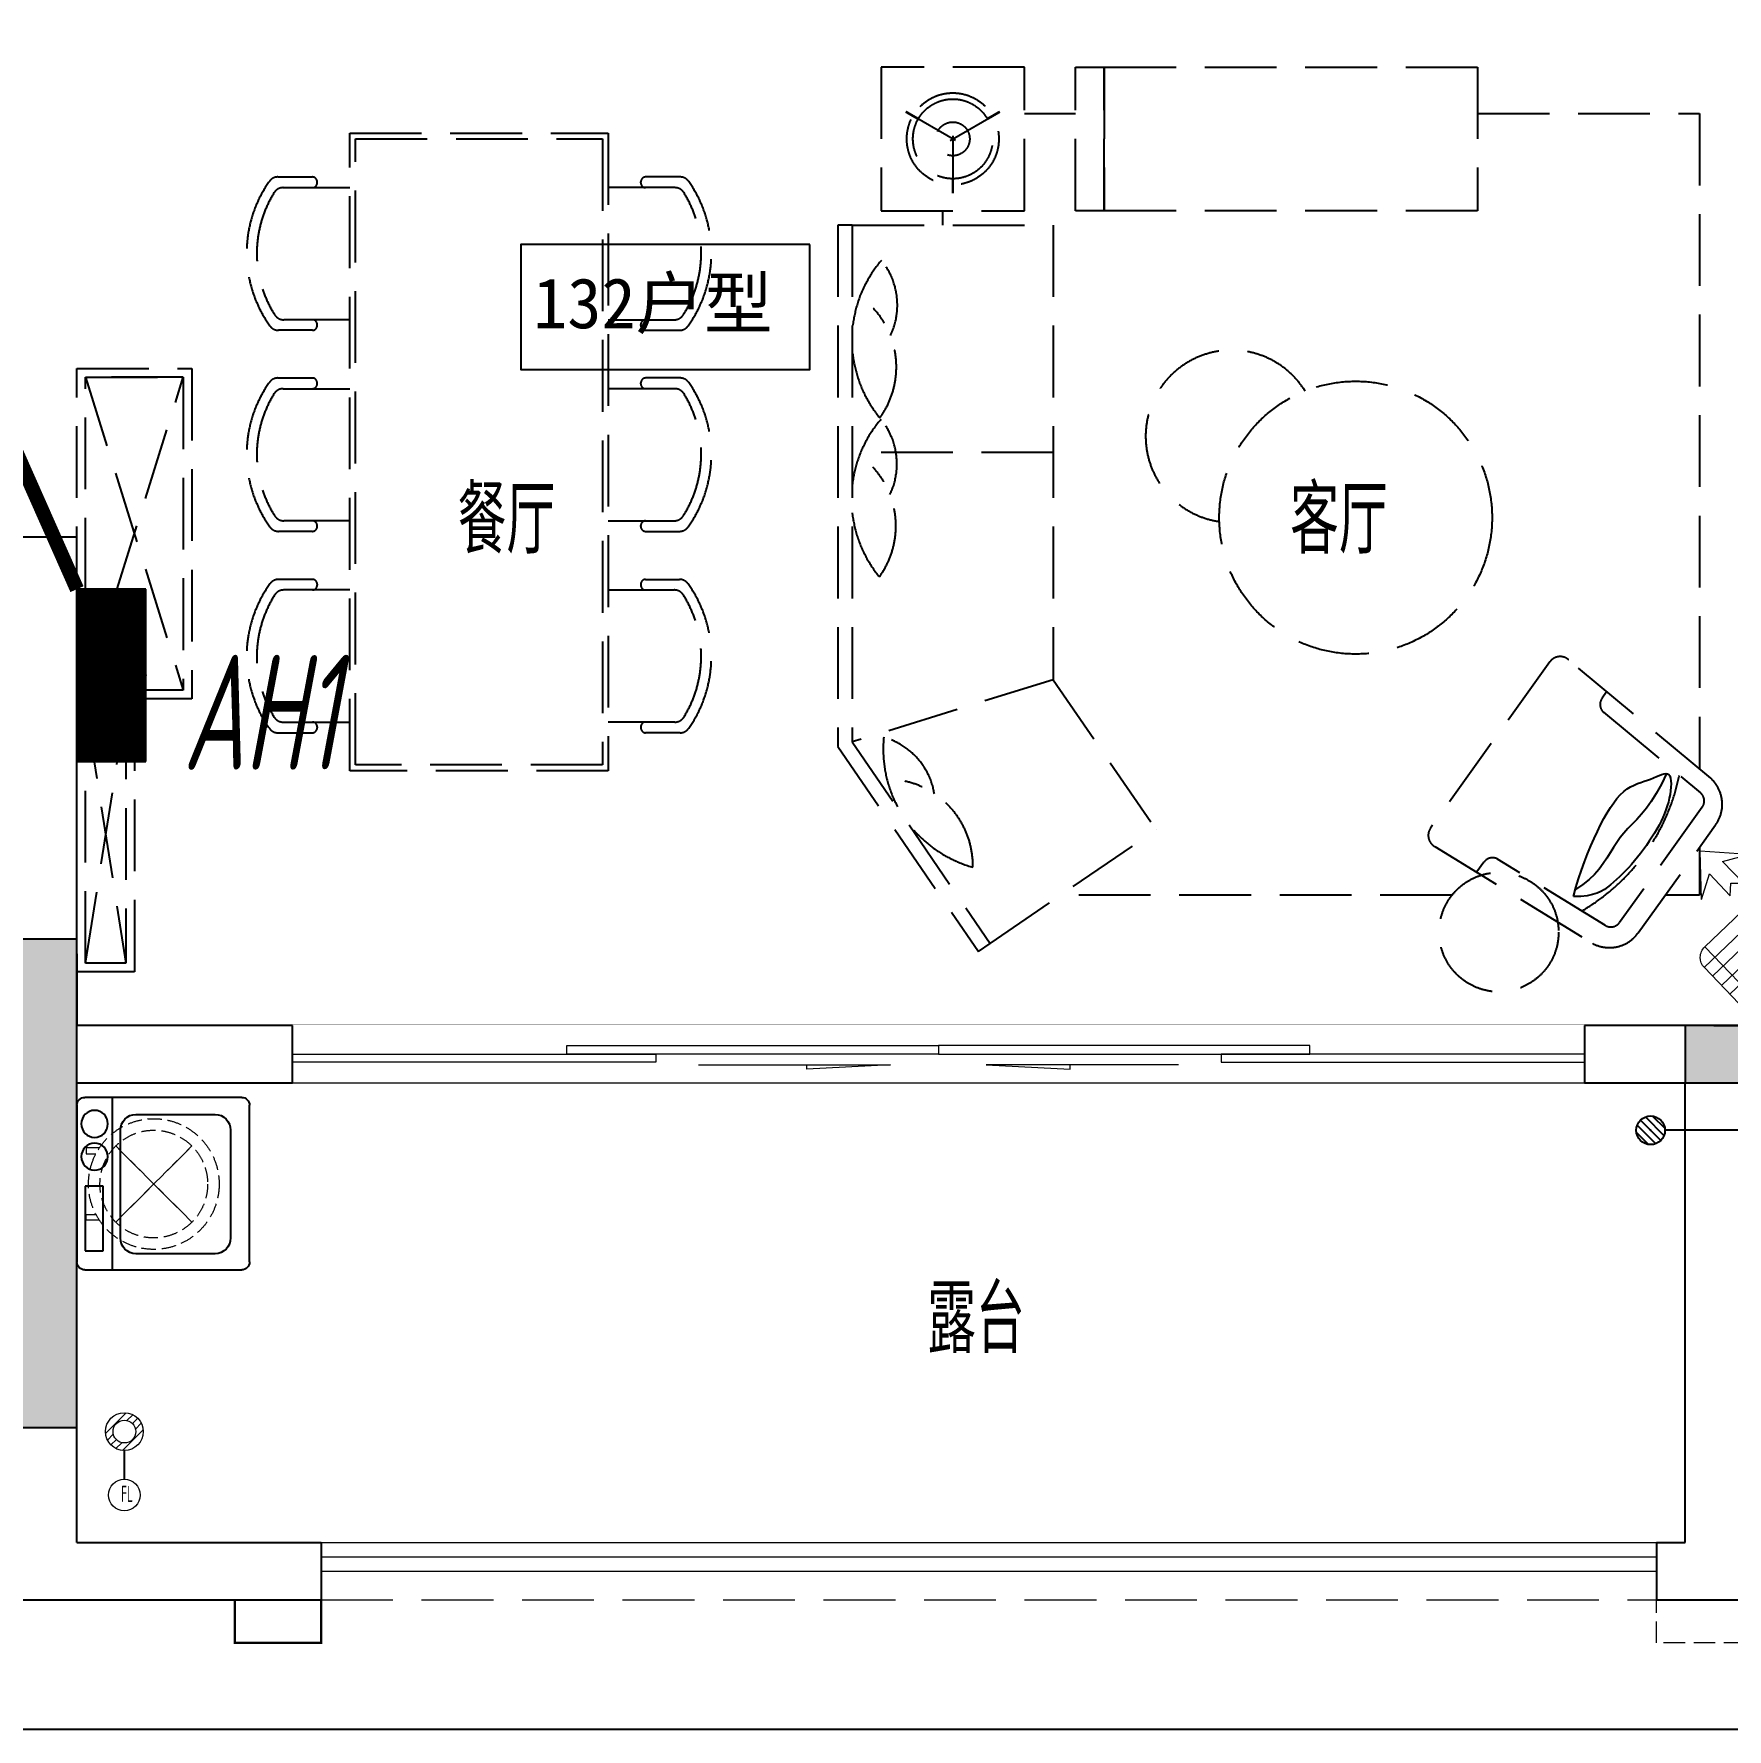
# Model space of a CAD drawing. Extents: x 3753737 to 4713801, y -857380 to 24339.
# Drawn here: x 4056563 to 4062460, y -797786 to -791883 of the extents above; entities that cross this region are included whole.
import ezdxf
from ezdxf.enums import TextEntityAlignment as Align

# ---------------------------------------------------------------- set-up
doc = ezdxf.new("R2010")
doc.units = 0
doc.header["$LTSCALE"] = 1000
doc.header["$MEASUREMENT"] = 0
for name, pattern in [('$1$DASH', [0.35, 0.25, -0.1]), ('A户型$0$DASH', [0.35, 0.25, -0.1]), ('DASH', [0.35, 0.25, -0.1])]:
    doc.linetypes.add(name, pattern=pattern)
doc.layers.get('0').update_dxf_attribs({"linetype": 'CONTINUOUS'})
for name, color, linetype in [('!!电气', 1, 'CONTINUOUS'), ('5fur', 175, 'CONTINUOUS'), ('COLU', 7, 'CONTINUOUS'), ('DIM-照明', 7, 'CONTINUOUS'), ('EQUIP-箱柜', 3, 'CONTINUOUS'), ('LVTRY', 252, 'CONTINUOUS'), ('S-砼墙填充', 251, 'CONTINUOUS'), ('VPIPE-凝结', 150, 'CONTINUOUS'), ('WALL', 252, 'CONTINUOUS'), ('WIRE-动力', 7, 'CONTINUOUS'), ('看线', 185, 'CONTINUOUS')]:
    doc.layers.add(name, color=color, linetype=linetype)
for name, color, linetype, lineweight in [('EQUIP_地漏', 7, 'CONTINUOUS', 18), ('PUB_TEXT', 7, 'CONTINUOUS', 20), ('VPIPE-废水', 31, 'TG_F', 18), ('WINDOW', 146, 'CONTINUOUS', 20), ('平面-栏杆', 56, 'CONTINUOUS', 15), ('平面-看线', 252, 'CONTINUOUS', 15), ('平面-空调预留孔', 252, 'CONTINUOUS', 15), ('粉刷', 251, 'CONTINUOUS', 9)]:
    doc.layers.add(name, color=color, linetype=linetype, lineweight=lineweight)
doc.styles.add('_TCH_LABEL', font='COMPLEX', dxfattribs={"bigfont": 'GBCBIG'})
doc.styles.add('HZTXT', font='gbeitc.shx', dxfattribs={"width": 0.8, "height": 400, "bigfont": 'hztxt.shx'})
doc.styles.get("Standard").update_dxf_attribs({"font": 'gbenor.shx', "bigfont": 'gbcbig.shx'})
doc.styles.add('TG_LINETYPE', font='SIMPLEX', dxfattribs={"width": 0.8, "height": 3, "bigfont": 'HZTXT'})
doc.styles.add('黑体', font='simhei.ttf')
doc.linetypes.add('TG_F', pattern='A,2,-0.3,["F",TG_LINETYPE,S=0.1,R=0,X=-0.23,Y=-0.15],0', length=2.3)

# ---------------------------------------------------------------- blocks, each defined once
blk = doc.blocks.new('$lvtry$00000171')
for p, q in [((-74.24621202462731, 10.60660171788186), (-10.60660171788186, 74.24621202462731)), ((-69.81875867368217, -27.39235180270043), (27.39235180242758, 69.81875867368217)), ((-53.03300858900184, -53.03300858886359), (53.03300858900184, 53.03300858886359)), ((-27.39235180242758, -69.81875867368217), (69.81875867368217, 27.39235180270043)), ((10.60660171788186, -74.24621202462731), (74.24621202462731, -10.60660171788186))]:
    blk.add_line(p, q)
blk.add_circle((0, 0), 75)
blk.add_point((0, 0))
blk = doc.blocks.new('RECTANG')
for p, q in [((1.00000000000004, 1.00000000000004), (0, 1.00000000000004)), ((0, 1.00000000000004), (0, 0)), ((1.00000000000004, 0), (1.00000000000004, 1.00000000000004)), ((0, 0), (1.00000000000004, 0))]:
    blk.add_line(p, q)
blk = doc.blocks.new('洗衣机')
at = {"layer": 'LVTRY'}
for p, q in [((3790993.746954995, 243444.5237557961), (3790993.746954995, 242899.1124234381)), ((3791567.361739737, 243472.1311109139), (3791020.978428917, 243472.1311109139)), ((3791116.547650196, 243472.1311109139), (3791116.547650196, 242871.5050683203)), ((3791594.59321366, 242899.1124234381), (3791594.59321366, 243444.5237557961)), ((3791198.977629842, 243412.6941587822), (3791474.884451542, 243412.6941587822)), ((3791145.054954439, 242982.4807401235), (3791145.054954439, 243358.0271784722)), ((3791528.807126945, 243358.0271784722), (3791528.807126945, 242982.4807401235)), ((3791474.884451542, 242927.8137598135), (3791198.977629842, 242927.8137598135)), ((3791020.978428917, 242871.5050683203), (3791567.361739737, 242871.5050683203))]:
    blk.add_line(p, q, dxfattribs=at)
at = {"layer": 'LVTRY', "extrusion": (0, 0, -1)}
for centre, major_axis, ratio, start_param, end_param in [((3791020.978428917, 243444.5237557961), (-1.908531711022078e-08, 27.60735511779785), 0.9863847444471043, -1.570796326112996, 7.008549296472211e-10), ((3791567.361739737, 243444.5237557961), (-5.264563262736361e-09, 27.60735511779785), 0.9863847444471043, 1.933262439024475e-10, 1.570796326982994), ((3791055.147302595, 243379.8474220779), (-1.532403957494624e-08, 46.92390957762836), 0.9863847444493448, 3.141592653920872, 9.424777961100459), ((3791198.977629842, 243358.0271784722), (4.764609934498854e-09, 54.66698031005217), 0.9863847444472746, 4.712388980298719, 6.283185307091227), ((3791474.884451542, 243358.0271784722), (-4.76474120185596e-09, 54.66698031005217), 0.9863847444472746, 8.836242848531128e-11, 1.57079632688087), ((3791055.147302595, 243265.6659087724), (-1.532403957494624e-08, 46.92390957762836), 0.9863847444493448, 3.141592653920872, 9.424777961100459), ((3791198.977629842, 242982.4807401235), (-6.265914279833452e-09, 54.66698031005218), 0.9863847444472746, 3.141592653705994, 4.712388980497749), ((3791474.884451542, 242982.4807401235), (6.265651745155644e-09, 54.66698031005217), 0.986384744447275, 1.570796326681842, 3.141592653473596), ((3791020.978428917, 242899.1124234381), (1.908525212675288e-08, 27.60735511779785), 0.9863847444471043, 3.14159265288894, 4.712388979702792), ((3791567.361739737, 242899.1124234381), (5.264433297526799e-09, 27.60735511779784), 0.9863847444471044, 1.570796326606803, 3.141592653396471)]:
    blk.add_ellipse(centre, major_axis=major_axis, ratio=ratio, start_param=start_param, end_param=end_param, dxfattribs=at)
at = {"layer": 'LVTRY', "xscale": 63.25620569481588, "yscale": 224.5369532744355, "zscale": 64.12934308941763, "rotation": 180}
blk.add_blockref('RECTANG', (3791085.200501846, 243162.4333077016), dxfattribs=at)
blk = doc.blocks.new('$TwtSys$00000543')
at = {"color": 252}
for p, q in [((-93.61191613507253, -8.532828222891112), (8.532828222720127, 93.61191613524352)), ((-8.532828222720127, -93.61191613524352), (93.6119161354145, 8.532828222891112)), ((12.46562189858378, 55.00516585458899), (41.70321270589193, 84.24275666206813)), ((39.88082245889382, 39.88082245889382), (66.46803743171768, 66.46803743154669)), ((55.00516585475998, 12.46562189841279), (84.24275666206813, 41.70321270589193)), ((-84.24275666206813, -41.70321270589193), (-55.00516585475998, -12.46562189841279)), ((-66.46803743308556, -66.46803743308556), (-39.88082245889382, -39.88082245889382)), ((-41.70321270589193, -84.24275666206813), (-12.46562189824181, -55.00516585458899))]:
    blk.add_line(p, q, dxfattribs=at)
for radius in [94, 56.4]:
    blk.add_circle((0, 0), radius, dxfattribs=at)
blk = doc.blocks.new('dnfhfn')
at = {"color": 252, "linetype": '$1$DASH', "ltscale": 0.2}
for p, q in [((101.8984962723892, 462.7393775836269, -2.359636360997379e-09), (121.8984962723892, 462.7393775836269, -2.359636360997379e-09)), ((101.8984962723892, 417.1853479389541, -2.359636360997379e-09), (101.8984962723892, 462.7393775836269, -2.359636360997379e-09)), ((121.8984962723892, 462.7393775836269, -2.359636360997379e-09), (121.8984962723892, 429.0058331504954, -2.359636360997379e-09)), ((353.1017998967993, 462.7393775836269, -2.359636360997379e-09), (333.1017998967993, 462.7393775836269, -2.359636360997379e-09)), ((333.1017998967993, 462.7393775836269, -2.359636360997379e-09), (333.1017998967993, 429.0058331504954, -2.359636360997379e-09)), ((353.1017998967993, 417.1853479389541, -2.359636360997379e-09), (353.1017998967993, 462.7393775836269, -2.359636360997379e-09))]:
    blk.add_line(p, q, dxfattribs=at)
at = {"color": 252, "linetype": '$1$DASH', "ltscale": 0.2, "elevation": -2.359636360997379e-09}
for points in [[(94.91774319857359, 360.0825529289432), (94.91774319857359, 360.0825529289432), (360.0827860850841, 94.91750992601737), (360.0827860850841, 94.91750992601737)], [(360.0827861726284, 360.0825529010035), (94.91774310916662, 94.91750995395705), (94.91774310916662, 94.91750995395705), (360.0827861726284, 360.0825529010035)]]:
    blk.add_lwpolyline(points, close=True, dxfattribs=at)
at = {"color": 252, "linetype": '$1$DASH', "ltscale": 0.2}
for radius in [227.5000000426377, 187.5000000426377]:
    blk.add_circle((227.5002646408975, 227.5000314274803, -2.359636360997379e-09), radius, dxfattribs=at)
blk = doc.blocks.new('dasdasf1sa2f31as32f')
at = {"color": 8}
for p, q in [((-116.0333029678441, 585.5764855154375), (43.31421442719875, 640.474787555806)), ((82.68419507401995, 476.5984332799144), (43.31421442719875, 640.474787555806)), ((-22.77745136787416, 585.5073602304651), (-116.0333029678441, 585.5764855154375)), ((-22.77745136787416, 585.5073602304651), (-73.37246493535349, 493.2492008739632)), ((32.42647185805254, 555.0730752506729), (-18.10105440387269, 462.9379765309382)), ((82.68419507401995, 476.5984332799144), (32.42647185805254, 555.0730752506729)), ((-473.4737950866693, 259.6563084750783), (-339.4594785901136, 504.0265200089943)), ((-269.8119794043596, 524.3392218776735), (-427.6640969782602, 236.5016507070477)), ((134.6253530689864, 245.484414406435), (-338.8351731522707, 505.1322360634172)), ((-269.8119794043596, 524.3392218776735), (113.7016146283713, 314.0177107195245)), ((-31.30690161697567, 504.4059078391083), (-73.37246493535349, 493.2492008739632)), ((-18.10105440387269, 462.9379765309382), (-31.30690161697567, 504.4059078391083)), ((92.58920825674431, 168.8330396253091), (-380.8957810040447, 428.4689359338913)), ((114.6759563127998, 208.4019676803059), (-359.0953820513678, 468.2211672088001)), ((72.34237424354069, 131.9136772763986), (-401.1422099253978, 391.5503122554119)), ((113.7016146283713, 314.0177107195245), (-44.1505029455293, 26.18013954889921)), ((0, 0), (-473.4737950866693, 259.6563084750783)), ((134.0143164967885, 244.3702115339634), (0, 0))]:
    blk.add_line(p, q, dxfattribs=at)
for centre, radius, start, end in [((-294.4793780628825, 479.3591213504569), 51.30000000018548, 61.25933126190097, 151.2593312616622), ((89.03421596984845, 269.0376101925353), 51.29999999996637, 331.2593312598987, 61.25933126186338)]:
    blk.add_arc(centre, radius, start, end, dxfattribs=at)
blk = doc.blocks.new('dfgdfgsf')
at = {"layer": '5fur', "color": 252, "linetype": 'A户型$0$DASH'}
for p, q in [((2094650.822318503, -1252230.379037612), (2094477.879718294, -1252130.530580827)), ((2094632.326403065, -1252230.379037612), (2094805.269003275, -1252130.530580827)), ((2094891.574360784, -1252137), (2095069.08334725, -1252137)), ((2096469.08334725, -1252137), (2097241.400685381, -1252137)), ((2097241.400685381, -1252137), (2097241.400685381, -1254418.310339169)), ((2094641.574360784, -1252214.361104977), (2094641.574360784, -1252414.058018547)), ((2092291.533499984, -1252357.542387553), (2092411.453266368, -1252357.542387553)), ((2092428.013266368, -1252378.292469392), (2092428.013266368, -1252374.612469392)), ((2093555.135908604, -1252378.292469392), (2093555.135908604, -1252374.612469392)), ((2093691.615674988, -1252357.542387553), (2093571.695908604, -1252357.542387553)), ((2092309.426789955, -1252394.852469392), (2092541.574587486, -1252394.852469392)), ((2093673.722385016, -1252394.852469392), (2093441.574587486, -1252394.852469392)), ((2094607, -1252525.039726734), (2094607, -1252475.039726734)), ((2094241.574360784, -1252525.039726734), (2094241.574360784, -1254340.518235486)), ((2094291.574360784, -1252525.039726734), (2094241.574360784, -1252525.039726734)), ((2094291.574360784, -1252525.039726734), (2094991.574360784, -1252525.039726734)), ((2094291.574360784, -1252525.039726734), (2094291.574360784, -1254325.039726734)), ((2094991.574360784, -1252525.039726734), (2094991.574360784, -1254108.340604206)), ((2092411.453266368, -1252891.652469392), (2092293.381530715, -1252891.652469392)), ((2092541.574587486, -1252854.852469392), (2092311.389874803, -1252854.852469392)), ((2092428.013266368, -1252875.092469392), (2092428.013266368, -1252871.412469392)), ((2093441.574587486, -1252854.852469392), (2093671.759300168, -1252854.852469392)), ((2093555.135908604, -1252875.092469392), (2093555.135908604, -1252871.412469392)), ((2093571.695908604, -1252891.652469392), (2093689.767644257, -1252891.652469392)), ((2092291.533499984, -1253057.542387553), (2092411.453266368, -1253057.542387553)), ((2092428.013266368, -1253078.292469392), (2092428.013266368, -1253074.612469392)), ((2093555.135908604, -1253078.292469392), (2093555.135908604, -1253074.612469392)), ((2093691.615674988, -1253057.542387553), (2093571.695908604, -1253057.542387553)), ((2092309.426789955, -1253094.852469392), (2092541.574587486, -1253094.852469392)), ((2093673.722385016, -1253094.852469392), (2093441.574587486, -1253094.852469392)), ((2094991.574360784, -1253316.69016547), (2094291.574360784, -1253316.69016547)), ((2092541.574587486, -1253554.852469392), (2092311.389874803, -1253554.852469392)), ((2093441.574587486, -1253554.852469392), (2093671.759300168, -1253554.852469392)), ((2092411.453266368, -1253591.652469392), (2092293.381530715, -1253591.652469392)), ((2092428.013266368, -1253575.092469392), (2092428.013266368, -1253571.412469392)), ((2093555.135908604, -1253575.092469392), (2093555.135908604, -1253571.412469392)), ((2093571.695908604, -1253591.652469392), (2093689.767644257, -1253591.652469392)), ((2092411.453266368, -1253758.993599892), (2092293.381530715, -1253758.993599892)), ((2092428.013266368, -1253775.553599892), (2092428.013266368, -1253779.233599892)), ((2093555.135908604, -1253775.553599892), (2093555.135908604, -1253779.233599892)), ((2093571.695908604, -1253758.993599892), (2093689.767644257, -1253758.993599892)), ((2092541.574587486, -1253795.793599892), (2092311.389874803, -1253795.793599892)), ((2093441.574587486, -1253795.793599892), (2093671.759300168, -1253795.793599892)), ((2094991.574360784, -1254108.340604206), (2094291.574360784, -1254325.039726734)), ((2094991.574360784, -1254108.340604206), (2095349.386070162, -1254630.873648174)), ((2096918.277270381, -1254150.722505105, 0.002232413066440839), (2096902.450986693, -1254172.77328073, 0.002232413066440839)), ((2092309.426789955, -1254255.793599892), (2092541.574587486, -1254255.793599892)), ((2093673.722385016, -1254255.793599892), (2093441.574587486, -1254255.793599892)), ((2096907.431832158, -1254221.459835119, 0.002232413066440839), (2097245.392734059, -1254502.256304488, 0.002232413066440839)), ((2092291.533499984, -1254293.10368173), (2092411.453266368, -1254293.10368173)), ((2092428.013266368, -1254272.353599892), (2092428.013266368, -1254276.033599892)), ((2093555.135908604, -1254272.353599892), (2093555.135908604, -1254276.033599892)), ((2093691.615674988, -1254293.10368173), (2093571.695908604, -1254293.10368173)), ((2094241.574360784, -1254340.518235486), (2094730.565226994, -1255054.619756192)), ((2094291.574360784, -1254325.039726734), (2094771.819949872, -1255026.370015658)), ((2097251.468199237, -1254551.911814707, 0.002232413066440839), (2096963.077048304, -1254953.727568783, 0.002232413066440839)), ((2094771.819949872, -1255026.370015658), (2095349.386070162, -1254630.873648174)), ((2096914.088431881, -1254963.862523343, 0.002232413066440839), (2096538.718588234, -1254732.823643679, 0.002232413066440839)), ((2097241.400685381, -1254692.586415223), (2097241.400685381, -1254858.058952631)), ((2096490.998517162, -1254743.685695929, 0.002232413066440839), (2096466.671852801, -1254777.580061539, 0.002232413066440839)), ((2096380.286248344, -1254858.058952631), (2095017.614287486, -1254858.058952631)), ((2097241.400685381, -1254858.058952631), (2097122.637756643, -1254858.058952631)), ((2094730.565226994, -1255054.619756192), (2094771.819949872, -1255026.370015658))]:
    blk.add_line(p, q, dxfattribs=at)
at = {"layer": '5fur', "color": 252, "linetype": 'A户型$0$DASH', "extrusion": (-2.497360287383324e-06, 1.793016044590853e-06, 0.9999999999952743)}
for p, q in [((2096720.676576636, -1254046.097183408, -9.860223393332035e-08), (2096305.496361987, -1254624.568301424, 2.548135267232965e-07)), ((2097281.30458717, -1254451.567335205, 0.002127006015053112), (2096786.691790702, -1254039.343590815, 0.0001526558718598636)), ((2097091.784809448, -1254445.698479261, 0.001643183895629896), (2097101.014802399, -1254441.656503894, 0.001658987186790917)), ((2097101.014802399, -1254441.656503894, 0.001658987186790917), (2097109.512936472, -1254438.246312078, 0.001674095560701083)), ((2097126.413744863, -1254434.833709033, 0.001710184116386237), (2097108.936348147, -1254472.110648812, 0.001733374911016661)), ((2097109.512936472, -1254438.246312078, 0.001674095560701083), (2097117.194196766, -1254435.834578349, 0.001688954157847533)), ((2097117.194196766, -1254435.834578349, 0.001688954157847533), (2097123.973568384, -1254434.787977244, 0.001704008118724509)), ((2097123.973568384, -1254434.787977244, 0.001704008118724509), (2097129.766036422, -1254435.473183298, 0.001719702583818261)), ((2097129.766036422, -1254435.473183298, 0.001719702583818261), (2097134.486585981, -1254438.256871047, 0.001736482693618591)), ((2097134.486585981, -1254438.256871047, 0.001736482693618591), (2097138.075760085, -1254443.390778915, 0.001754651333667923)), ((2096966.010774863, -1254508.895372229, 0.001442393859531599), (2096977.769948277, -1254497.76783579, 0.001451808900855944)), ((2096977.769948277, -1254497.76783579, 0.001451808900855944), (2096989.697494064, -1254488.572557939, 0.001465108999307851)), ((2096989.697494064, -1254488.572557939, 0.001465108999307851), (2097001.729715117, -1254481.064849586, 0.001481696348800021)), ((2097001.729715117, -1254481.064849586, 0.001481696348800021), (2097013.783541517, -1254474.936737941, 0.00150081129366253)), ((2097013.783541517, -1254474.936737941, 0.00150081129366253), (2097025.775903343, -1254469.880250205, 0.001521694178197031)), ((2097025.775903343, -1254469.880250205, 0.001521694178197031), (2097037.623730678, -1254465.587413588, 0.001543585346744258)), ((2097037.623730678, -1254465.587413588, 0.001543585346744258), (2097049.243953598, -1254461.750255293, 0.001565725143607644)), ((2097049.243953598, -1254461.750255293, 0.001565725143607644), (2097060.553502188, -1254458.06080253, 0.001587353913124367)), ((2097060.553502188, -1254458.06080253, 0.001587353913124367), (2097071.469306524, -1254454.211082504, 0.001607711999604078)), ((2097071.469306524, -1254454.211082504, 0.001607711999604078), (2097081.907972523, -1254450.005563644, 0.001626240546731772)), ((2097081.907972523, -1254450.005563644, 0.001626240546731772), (2097091.784809448, -1254445.698479261, 0.001643183895629896)), ((2097108.936348147, -1254472.110648812, 0.001733374911016661), (2097091.400984752, -1254504.17863186, 0.00174708119897371)), ((2097138.075760085, -1254443.390778915, 0.001754651333667923), (2097140.57633347, -1254450.666900875, 0.001773942369753811)), ((2097141.059273079, -1254494.734686826, 0.001854162691212302), (2097139.141832809, -1254507.877747145, 0.001872939870058765)), ((2097140.57633347, -1254450.666900875, 0.001773942369753811), (2097142.056638799, -1254459.762294784, 0.001793947412707553)), ((2097142.229775941, -1254482.119129899, 0.001834465962597953), (2097141.059273079, -1254494.734686826, 0.001854162691212302)), ((2097142.056638799, -1254459.762294784, 0.001793947412707553), (2097142.585008736, -1254470.354018507, 0.001814258073377317)), ((2097142.585008736, -1254470.354018507, 0.001814258073377317), (2097142.229775941, -1254482.119129899, 0.001834465962597953)), ((2096920.188193702, -1254571.926352288, 0.001440973923626743), (2096931.528056057, -1254553.533940991, 0.001436315756982331)), ((2096931.528056057, -1254553.533940991, 0.001436315756982331), (2096942.922995723, -1254536.850154261, 0.001434858729489896)), ((2096942.922995723, -1254536.850154261, 0.001434858729489896), (2096954.406179669, -1254521.94672153, 0.001436814283040988)), ((2096954.406179669, -1254521.94672153, 0.001436814283040988), (2096966.010774863, -1254508.895372229, 0.001442393859531599)), ((2097056.70518991, -1254555.512024981, 0.001752474896285605), (2097039.819174448, -1254576.189583663, 0.001747379626336532)), ((2097073.944862677, -1254531.743732482, 0.00175291164061786), (2097056.70518991, -1254555.512024981, 0.001752474896285605)), ((2097091.400984752, -1254504.17863186, 0.00174708119897371), (2097073.944862677, -1254531.743732482, 0.00175291164061786)), ((2097129.491203073, -1254547.738375472, 0.001920309516744823), (2097125.031813382, -1254560.939667938, 0.001932842943225488)), ((2097133.326969316, -1254534.516590455, 0.001906181934359097), (2097129.491203073, -1254547.738375472, 0.001920309516744823)), ((2097136.545787798, -1254521.225368718, 0.00189038910998196), (2097133.326969316, -1254534.516590455, 0.001906181934359097)), ((2097139.141832809, -1254507.877747145, 0.001872939870058765), (2097136.545787798, -1254521.225368718, 0.00189038910998196)), ((2096886.16740081, -1254636.638039271, 0.001472040839545663), (2096897.541033046, -1254613.550130859, 0.001459047906797295)), ((2096897.541033046, -1254613.550130859, 0.001459047906797295), (2096908.870241689, -1254591.955658721, 0.001448621787530691)), ((2096908.870241689, -1254591.955658721, 0.001448621787530691), (2096920.188193702, -1254571.926352288, 0.001440973923626743)), ((2097007.656947393, -1254611.096796784, 0.001729648150935681), (2096992.655151786, -1254626.738599832, 0.00172022926617732)), ((2097023.424024279, -1254594.482482828, 0.001739234491102692), (2097007.656947393, -1254611.096796784, 0.001729648150935681)), ((2097039.819174448, -1254576.189583663, 0.001747379626336532), (2097023.424024279, -1254594.482482828, 0.001739234491102692)), ((2097028.123956079, -1254989.745149375, 0.002459684217082092), (2097297.907276027, -1254613.855711687, 0.002459454573749298)), ((2097100.824506518, -1254614.518795621, 0.001968456811988872), (2097093.146864362, -1254628.351787833, 0.001974085750346966)), ((2097107.845146817, -1254600.910031692, 0.001961589148191223), (2097100.824506518, -1254614.518795621, 0.001968456811988872)), ((2097114.215460938, -1254587.47655188, 0.001953411672857897), (2097107.845146817, -1254600.910031692, 0.001961589148191223)), ((2097119.942124565, -1254574.169412018, 0.001943853299899878), (2097114.215460938, -1254587.47655188, 0.001953411672857897)), ((2097125.031813382, -1254560.939667938, 0.001932842943225488), (2097119.942124565, -1254574.169412018, 0.001943853299899878)), ((2096863.360863406, -1254686.957475577, 0.001505308255390858), (2096874.742011223, -1254661.141433074, 0.001487442503559144)), ((2096874.742011223, -1254661.141433074, 0.001487442503559144), (2096886.16740081, -1254636.638039271, 0.001472040839545663)), ((2096953.500868816, -1254674.732232704, 0.001708500268584601), (2096942.143632114, -1254692.442558009, 0.001711892054099273)), ((2096965.49623637, -1254657.928970429, 0.001708328504285817), (2096953.500868816, -1254674.732232704, 0.001708500268584601)), ((2096978.555845447, -1254642.11396628, 0.001712586497180091), (2096965.49623637, -1254657.928970429, 0.001708328504285817)), ((2096992.655151786, -1254626.738599832, 0.00172022926617732), (2096978.555845447, -1254642.11396628, 0.001712586497180091)), ((2097066.520486612, -1254670.95735192, 0.001983982551957197), (2097056.717217895, -1254685.178762449, 0.00198499947522901)), ((2097075.916928541, -1254656.670463727, 0.001981832233114211), (2097066.520486612, -1254670.95735192, 0.001983982551957197)), ((2097084.820926764, -1254642.43098124, 0.001978537104109002), (2097075.916928541, -1254656.670463727, 0.001981832233114211)), ((2097093.146864362, -1254628.351787833, 0.001974085750346966), (2097084.820926764, -1254642.43098124, 0.001978537104109002)), ((2096320.224456155, -1254689.272991372, 0.0001530527182511676), (2096869.057042156, -1255025.951999643, 0.002127356286666604)), ((2096841.218622405, -1254742.091274105, 0.001548866887400635), (2096852.145789687, -1254713.977108635, 0.001525746811257278)), ((2096852.145789687, -1254713.977108635, 0.001525746811257278), (2096863.360863406, -1254686.957475577, 0.001505308255390858)), ((2096919.188453677, -1254729.629801793, 0.001721242027838521), (2096906.512963143, -1254748.629422317, 0.001723653385596435)), ((2096930.885751867, -1254710.821297365, 0.001716730445593839), (2096919.188453677, -1254729.629801793, 0.001721242027838521)), ((2096942.143632114, -1254692.442558009, 0.001711892054099273), (2096930.885751867, -1254710.821297365, 0.001716730445593839)), ((2097025.722620181, -1254726.32129432, 0.001981364017535903), (2097015.148213483, -1254739.151960464, 0.001977961504445958)), ((2097036.232667761, -1254712.973617021, 0.001983678793427757), (2097025.722620181, -1254726.32129432, 0.001981364017535903)), ((2097046.592739305, -1254699.22181194, 0.001984894417521588), (2097036.232667761, -1254712.973617021, 0.001983678793427757)), ((2097056.717217895, -1254685.178762449, 0.00198499947522901), (2097046.592739305, -1254699.22181194, 0.001984894417521588)), ((2096820.715336475, -1254801.166969705, 0.001603586465416917), (2096830.701193889, -1254771.190913843, 0.001574777200042732)), ((2096830.701193889, -1254771.190913843, 0.001574777200042732), (2096841.218622405, -1254742.091274105, 0.001548866887400635)), ((2096876.07230745, -1254786.247415743, 0.001715081766723081), (2096857.229593494, -1254804.388490689, 0.001700551959626928)), ((2096892.320505866, -1254767.581509961, 0.001722191103636028), (2096876.07230745, -1254786.247415743, 0.001715081766723081)), ((2096906.512963143, -1254748.629422317, 0.001723653385596435), (2096892.320505866, -1254767.581509961, 0.001722191103636028)), ((2096962.626350837, -1254794.648774905, 0.001946302169168135), (2096952.239951593, -1254804.226909584, 0.001937537337325601)), ((2096973.058644192, -1254784.608225413, 0.001954352497964607), (2096962.626350837, -1254794.648774905, 0.001946302169168135)), ((2096983.531904398, -1254774.071765165, 0.001961615959806373), (2096973.058644192, -1254784.608225413, 0.001954352497964607)), ((2096994.04120419, -1254763.005898222, 0.001968020190777686), (2096983.531904398, -1254774.071765165, 0.001961615959806373)), ((2097004.581616307, -1254751.377128634, 0.001973492826960133), (2096994.04120419, -1254763.005898222, 0.001968020190777686)), ((2097015.148213483, -1254739.151960464, 0.001977961504445958), (2097004.581616307, -1254751.377128634, 0.001973492826960133)), ((2096802.825664285, -1254863.312097236, 0.001670336719290511), (2096811.382882497, -1254831.910383552, 0.001635403399760982)), ((2096835.253589595, -1254821.766085822, 0.001676828267105357), (2096809.605521358, -1254838.141552162, 0.001642137273927702)), ((2096811.382882497, -1254831.910383552, 0.001635403399760982), (2096820.715336475, -1254801.166969705, 0.001603586465416917)), ((2096857.229593494, -1254804.388490689, 0.001700551959626928), (2096835.253589595, -1254821.766085822, 0.001676828267105357)), ((2096885.016450589, -1254851.531722916, 0.001854474324828104), (2096869.232502788, -1254856.590958345, 0.001824127410708698)), ((2096898.576480116, -1254845.371148091, 0.001877292594559599), (2096885.016450589, -1254851.531722916, 0.001854474324828104)), ((2096910.483739913, -1254838.294086976, 0.001894340028182562), (2096898.576480116, -1254845.371148091, 0.001877292594559599)), ((2096921.309378522, -1254830.485392671, 0.001907374433954168), (2096910.483739913, -1254838.294086976, 0.001894340028182562)), ((2096931.62454449, -1254822.129918279, 0.001918153620153795), (2096921.309378522, -1254830.485392671, 0.001907374433954168)), ((2096941.904373722, -1254813.376125396, 0.001928130366349201), (2096931.62454449, -1254822.129918279, 0.001918153620153795)), ((2096952.239951593, -1254804.226909584, 0.001937537337325601), (2096941.904373722, -1254813.376125396, 0.001928130366349201)), ((2096828.708258177, -1254862.665998607, 0.001733816416205514), (2096802.825664286, -1254863.312097235, 0.001670336719292287)), ((2096850.653488163, -1254860.364001276, 0.00178449404391845), (2096828.708258177, -1254862.665998607, 0.001733816416205514)), ((2096869.232502788, -1254856.590958345, 0.001824127410708698), (2096850.653488163, -1254860.364001276, 0.00178449404391845))]:
    blk.add_line(p, q, dxfattribs=at)
at = {"layer": '5fur', "color": 252, "linetype": 'A户型$0$DASH'}
for points in [[(2094891.574360784, -1251975.039726734), (2094391.574360784, -1251975.039726734), (2094391.574360784, -1252475.039726734), (2094891.574360784, -1252475.039726734)], [(2095169.08334725, -1252475.039726642), (2095069.08334725, -1252475.039726642), (2095069.08334725, -1251975.039726642), (2095169.08334725, -1251975.039726642)], [(2096469.08334725, -1252475.039726642), (2095169.08334725, -1252475.039726642), (2095169.08334725, -1251975.039726642), (2096469.08334725, -1251975.039726642)], [(2092541.574587486, -1252205.039727125), (2093441.574587486, -1252205.039727125), (2093441.574587486, -1254425.039727125), (2092541.574587486, -1254425.039727125)], [(2092561.574587486, -1252225.039727125), (2093421.574587486, -1252225.039727125), (2093421.574587486, -1254405.039727125), (2092561.574587486, -1254405.039727125)], [(2091591.540163053, -1254175.039719756), (2091591.540163053, -1253025.039719979), (2091991.540163053, -1253025.039719979), (2091991.540163053, -1254175.039719756)], [(2091621.540163053, -1254145.039719756), (2091621.540163053, -1253055.039719979), (2091961.540163053, -1253055.039719979), (2091961.540163053, -1254145.039719756)], [(2091591.540163037, -1255125.039605072), (2091591.540163037, -1254175.039719756), (2091791.540163053, -1254175.039719756), (2091791.540163053, -1255125.039605072)], [(2091621.540163037, -1255095.039605072), (2091621.540163037, -1254205.039719756), (2091761.540163053, -1254205.039719756), (2091761.540163053, -1255095.039605072)]]:
    blk.add_lwpolyline(points, close=True, dxfattribs=at)
for points, const_width in [([(2094521.350911075, -1252155.628685681), (2094477.879718293, -1252130.530580827)], 8.888888888888888), ([(2094761.797810494, -1252155.628685681), (2094805.269003274, -1252130.530580827)], 8.88888888888889), ([(2094641.574360784, -1252363.86180884), (2094641.574360784, -1252414.058018547)], 8.88888888888889)]:
    blk.add_lwpolyline(points, dxfattribs=dict(at, const_width=const_width))
for points in [[(2091621.540163053, -1254145.039719756), (2091961.540163053, -1253055.039719979), (2091621.540163053, -1253055.039719979), (2091961.540163053, -1254145.039719756)], [(2091621.540163037, -1255095.039605072), (2091761.540163053, -1254205.039719756), (2091621.540163037, -1254205.039719756), (2091761.540163053, -1255095.039605072)]]:
    blk.add_lwpolyline(points, dxfattribs=at)
for centre, radius in [((2096044.438440045, -1253544.00010533), 475), ((2096543.141975971, -1254987.158089964), 207.8186114890214)]:
    blk.add_circle(centre, radius, dxfattribs=at)
for centre, radius, start, end in [((2092616.821769427, -1252623.295752064), 434.5839883125198, 144.8602936227334, 215.5995607798544), ((2092291.533499984, -1252394.342387554), 36.8, 90, 144.8602936227334), ((2092410.549405145, -1252374.986860969), 17.46787387877194, 1.228123127383116, 87.03395093603103), ((2093572.599769826, -1252374.986860969), 17.46787387877194, 92.96604906396895, 178.7718768726169), ((2093691.615674988, -1252394.342387554), 36.8, 35.13970637726662, 90), ((2093366.327405545, -1252623.295752064), 434.5839883125198, 324.4004392201456, 35.13970637726662), ((2092616.821769427, -1252623.295752064), 399.0413852635766, 148.058807733434, 212.5233636423179), ((2092309.426789955, -1252431.652469392), 36.8, 90, 148.058807733434), ((2092411.453266368, -1252378.292469392), 16.56, 270, 0), ((2093571.695908604, -1252378.292469392), 16.56, 180, 270), ((2093673.722385016, -1252431.652469392), 36.8, 31.94119226656599, 90), ((2093366.327405545, -1252623.295752064), 399.0413852635766, 327.4766363576821, 31.94119226656599), ((2094716.900015383, -1252925.481991468), 426.6264296363831, 139.4268288252116, 219.4425333606681), ((2094202.689006272, -1252803.708540907), 245.7754424505531, 334.4164539123369, 39.3129121215151), ((2092311.389874803, -1252818.052469392), 36.8, 212.5233636423179, 270), ((2093671.759300168, -1252818.052469392), 36.8, 270, 327.4766363576821), ((2094143.900273647, -1253019.424539241), 301.1155695800327, 323.9756232806231, 42.79881660041365), ((2092293.381530715, -1252854.852469392), 36.8, 215.5995607798544, 270), ((2092411.453266368, -1252871.412469392), 16.56, 0, 90), ((2092411.453266368, -1252875.092469392), 16.56, 270, 0), ((2093571.695908604, -1252871.412469392), 16.56, 90, 180), ((2093571.695908604, -1252875.092469392), 16.56, 180, 270), ((2093689.767644257, -1252854.852469392), 36.8, 270, 324.4004392201456), ((2095613.000119922, -1253260.747055889), 300, 31.73926190336141, 261.688380316601), ((2092616.821769427, -1253323.295752064), 434.5839883125198, 144.8602936227334, 215.5995607798544), ((2092291.533499984, -1253094.342387554), 36.8, 90, 144.8602936227334), ((2092410.549405145, -1253074.986860969), 17.46787387877194, 1.228123127383116, 87.03395093603103), ((2092411.453266368, -1253078.292469392), 16.56, 270, 0), ((2093572.599769826, -1253074.986860969), 17.46787387877194, 92.96604906396895, 178.7718768726169), ((2093571.695908604, -1253078.292469392), 16.56, 180, 270), ((2093691.615674988, -1253094.342387554), 36.8, 35.13970637726662, 90), ((2093366.327405545, -1253323.295752064), 434.5839883125198, 324.4004392201456, 35.13970637726662), ((2092616.821769427, -1253323.295752064), 399.0413852635766, 148.058807733434, 212.5233636423179), ((2092309.426789955, -1253131.652469392), 36.8, 90, 148.058807733434), ((2093673.722385016, -1253131.652469392), 36.8, 31.94119226656599, 90), ((2093366.327405545, -1253323.295752064), 399.0413852635766, 327.4766363576821, 31.94119226656599), ((2094715.23085386, -1253478.909436044), 426.6264296363831, 139.4268288252116, 219.4425333606681), ((2094201.019844748, -1253357.135985482), 245.7754424505531, 334.4164539123369, 39.3129121215151), ((2094142.231112124, -1253572.851983817), 301.1155695800327, 323.9756232806231, 42.79881660041365), ((2092311.389874803, -1253518.052469392), 36.8, 212.5233636423179, 270), ((2092411.453266368, -1253571.412469392), 16.56, 0, 90), ((2093571.695908604, -1253571.412469392), 16.56, 90, 180), ((2093671.759300168, -1253518.052469392), 36.8, 270, 327.4766363576821), ((2092293.381530715, -1253554.852469392), 36.8, 215.5995607798544, 270), ((2092411.453266368, -1253575.092469392), 16.56, 270, 0), ((2093571.695908604, -1253575.092469392), 16.56, 180, 270), ((2093689.767644257, -1253554.852469392), 36.8, 270, 324.4004392201456), ((2092616.821769427, -1254027.35031722), 434.5839883125198, 144.4004392201456, 215.1397063772666), ((2092293.381530715, -1253795.793599892), 36.8, 90, 144.4004392201456), ((2092411.453266368, -1253775.553599892), 16.56, 0, 90), ((2092411.453266368, -1253779.233599892), 16.56, 270, 0), ((2093571.695908604, -1253775.553599892), 16.56, 90, 180), ((2093571.695908604, -1253779.233599892), 16.56, 180, 270), ((2093689.767644257, -1253795.793599892), 36.8, 35.59956077985439, 90), ((2093366.327405545, -1254027.35031722), 434.5839883125198, 324.8602936227334, 35.59956077985439), ((2092616.821769427, -1254027.35031722), 399.0413852635766, 147.4766363576821, 211.941192266566), ((2092311.389874803, -1253832.593599892), 36.8, 90, 147.4766363576821), ((2093671.759300168, -1253832.593599892), 36.8, 32.52336364231787, 90), ((2093366.327405545, -1254027.35031722), 399.0413852635766, 328.058807733434, 32.52336364231787), ((2096932.44772826, -1254194.302542327, 0.002232413066440839), 36.92307692428243, 144.3322397251706, 227.3503291280219), ((2092309.426789955, -1254218.993599892), 36.8, 211.941192266566, 270), ((2092411.453266368, -1254272.353599892), 16.56, 0, 90), ((2093571.695908604, -1254272.353599892), 16.56, 90, 180), ((2093673.722385016, -1254218.993599892), 36.8, 270, 328.058807733434), ((2092291.533499984, -1254256.30368173), 36.8, 215.1397063772666, 270), ((2092410.549405145, -1254275.659208315), 17.46787387877194, 272.9660490639689, 358.7718768726169), ((2093572.599769826, -1254275.659208315), 17.46787387877194, 181.2281231273831, 267.033950936031), ((2093691.615674988, -1254256.30368173), 36.8, 270, 324.8602936227334), ((2094825.785494679, -1254350.08124214), 426.6264296363831, 174.4352511586671, 254.4509556893775), ((2094334.750811015, -1254545.341772183), 245.7754424505531, 9.424876234350627, 74.3213344510711), ((2094410.354445037, -1254755.754693706), 301.1155695800327, 358.9840456094636, 77.80723892462674), ((2097221.47145491, -1254530.382556307, 0.002232413066440839), 36.92307730261101, 324.3322462534843, 49.61895182206256), ((2096520.995258738, -1254765.214957017, 0.002232413066440839), 36.92307663428325, 61.31415097385329, 144.3322403767046), ((2096933.080304472, -1254932.198310338, 0.002232413066440839), 36.92307692675509, 239.04509905129, 324.3322457494611)]:
    blk.add_arc(centre, radius, start, end, dxfattribs=at)
at = {"layer": '5fur', "color": 252, "linetype": 'A户型$0$DASH', "extrusion": (-2.497360287383323e-06, 1.793016044590853e-06, 0.9999999999952741)}
for centre, radius, start, end in [((2096756.672659991, -1254071.932285215, -7.484791822926609), 44.30769190802064, 47.35024276160509, 144.3322404756614), ((2097197.918122744, -1254542.091506388, -7.484791822926608), 123.0769230716424, 324.3322462716632, 47.35024206220756), ((2096341.492445329, -1254650.403403935, -7.484791822926609), 44.30769230758421, 144.332239725803, 241.3141476159066), ((2096928.13480281, -1254917.98094357, -7.484791822926607), 123.0769233569632, 241.3141501232613, 324.3322460763749)]:
    blk.add_arc(centre, radius, start, end, dxfattribs=at)
at = {"layer": '5fur', "color": 252, "linetype": 'A户型$0$DASH', "extrusion": (-2.497360287383324e-06, 1.793016044590853e-06, 0.9999999999952743)}
blk.add_arc((2096474.648157021, -1254297.889755153, -7.484791822926612), 711.6016947117799, 300.0362037319193, 348.4968268405142, dxfattribs=at)
at = {"layer": '5fur', "color": 252, "linetype": 'A户型$0$DASH'}
for major_axis, ratio, start_param, end_param in [((-113.2638872716998, 113.2638872716998), 0.9999999999997511, 4.712388980384682, 10.99557428756427), ((-98.16203563551878, 98.16203563551878), 0.999999999998388, 4.712388980384681, 10.99557428756427), ((-41.53009199966709, 41.53009199966709), 0.9999999999975253, 4.71238898038469, 10.99557428756428)]:
    blk.add_ellipse((2094641.574360784, -1252225.039726734), major_axis=major_axis, ratio=ratio, start_param=start_param, end_param=end_param, dxfattribs=at)
blk = doc.blocks.new('GDGDGRD')
at = {"layer": 'S-砼墙填充'}
h = blk.add_hatch(color=252, dxfattribs=at)
h.dxf.hatch_style = 1
h.paths.add_polyline_path([(442866.5580736538, 288915.3640138778), (442666.5580736538, 288915.3640138778), (442666.5580736538, 288515.3640138778), (442016.5580688668, 288515.3640028661), (442016.5580688668, 288315.3640028661), (442866.5580736538, 288315.3640138778)])
h = blk.add_hatch(color=252, dxfattribs=at)
h.dxf.hatch_style = 1
h.paths.add_polyline_path([(436416.5442748284, 288315.3630931432), (436416.5442743464, 288565.3638601754), (436416.5442743464, 288765.3638601754), (436416.5442741448, 288515.3630931432), (436416.5442745481, 288815.3646272075), (436216.5442748922, 288815.3646272075), (436216.544275146, 287115.363093024), (436416.5442748205, 287115.363093024)])
at = {"layer": 'COLU', "color": 252}
for points in [[(442866.5580736538, 288915.3640138778), (442666.5580736538, 288915.3640138778), (442666.5580736538, 288515.3640138778), (442016.5580688668, 288515.3640028661), (442016.5580688668, 288315.3640028661), (442866.5580736538, 288315.3640138778)], [(436416.5442748284, 288315.3630931432), (436416.5442743464, 288565.3638601754), (436416.5442743464, 288765.3638601754), (436416.5442741448, 288515.3630931432), (436416.5442745481, 288815.3646272075), (436216.5442748922, 288815.3646272075), (436216.544275146, 287115.363093024), (436416.5442748205, 287115.363093024), (436416.5442748284, 288315.3630931432)]]:
    blk.add_lwpolyline(points, close=True, dxfattribs=at)
blk = doc.blocks.new('$DorLib2D$00000138')
at = {"color": 0, "linetype": 'Continuous'}
for p, q in [((-0.2875000000003638, -2.13e-14), (-0.2875000000003638, 0.1537753792110692)), ((-0.2875000000003638, 0.1537753792110692), (0, 0.1537753792110692)), ((0, 0.1537753792110976), (0, 7.1e-15)), ((0.2875000000003638, 0.1537753792110692), (0, 0.1537753792110692)), ((0.2875000000003638, -2.13e-14), (0.2875000000003638, 0.1537753792110692)), ((-0.5, -0.139864741756405), (-0.5, -2.13e-14)), ((-0.5, -2.13e-14), (-0.21875, -2.13e-14)), ((0, -2.13e-14), (-0.2875000000003638, -2.13e-14)), ((-0.21875, -2.13e-14), (-0.21875, -0.139864741756405)), ((0, -2.13e-14), (0.2875000000003638, -2.13e-14)), ((0.21875, -2.13e-14), (0.21875, -0.139864741756405)), ((0.5, -2.13e-14), (0.21875, -2.13e-14)), ((0.5, -2.13e-14), (0.5, -0.194552241756405)), ((0.5, -0.139864741756405), (0.5, -2.13e-14)), ((-0.21875, -0.139864741756405), (-0.5, -0.139864741756405)), ((0.21875, -0.139864741756405), (0.5, -0.139864741756405)), ((-0.1856715078083653, -0.1859990653694013), (-0.0370241864184209, -0.1859990653694013)), ((-0.0370241864184209, -0.1859990653694013), (-0.101855674160106, -0.2582593850092678)), ((-0.101855674160106, -0.2582593850092678), (-0.101855674160106, -0.1859990653694013)), ((0.1856715078083653, -0.1859990653694013), (0.0370241864184209, -0.1859990653694013)), ((0.0370241864184209, -0.1859990653694013), (0.101855674160106, -0.2582593850092678)), ((0.101855674160106, -0.2582593850092678), (0.101855674160106, -0.1859990653694013))]:
    blk.add_line(p, q, dxfattribs=at)
blk = doc.blocks.new('A$C100F5A36')
at = {"color": 252}
blk.add_lwpolyline([(30154.52934240503, -14262.58470323472), (29148.52934240503, -14262.58470323472), (29148.52934240503, -14698.58470323472), (30154.52934240503, -14698.58470323472)], close=True, dxfattribs=at)
at = {"color": 252, "const_width": 8}
blk.add_lwpolyline([(28452.46589628328, -18982.4004392249), (28452.46589628328, -19132.4004392249), (28152.46589628328, -19132.4004392249), (28152.46589627955, -18982.39992552157)], dxfattribs=at)
at = {"layer": 'VPIPE-凝结', "color": 252, "ltscale": 0.1}
blk.add_line((33472.46350078378, -17347.39991877403), (33132.4659002577, -17347.39994902932), dxfattribs=at)
blk.add_lwpolyline([(27767.44824678916, -18562.39992477116), (27767.44824678916, -18462.39992477116)], dxfattribs=at)
at = {"layer": 'VPIPE-废水', "color": 252}
blk.add_circle((27767.44824678916, -18617.39992477116), 55, dxfattribs=at)
at = {"layer": 'WALL', "color": 252}
for p, q in [((27602.46590067801, -15282.39990999138), (25402.45448842742, -15282.39990994894)), ((27602.46590088663, -16982.39991768032), (27602.46590067801, -15282.39990999138)), ((28352.45448436216, -16982.3999176665), (27602.46590088663, -16982.39991768032)), ((28352.45448436584, -17182.39991766651), (28352.45448436216, -16982.3999176665)), ((33302.46590022652, -16982.3999175753), (32852.46590497166, -16982.39991758359)), ((32852.46590497166, -16982.39991758359), (32852.46590497534, -17182.39991758359)), ((33302.46590022639, -16982.3999175753), (33852.47731187422, -16982.39991756447)), ((27602.4659008969, -17182.39991768033), (28352.45448436584, -17182.39991766651)), ((27602.46590086462, -18782.39992476232), (27602.4659008969, -17182.39991768033)), ((32852.46590497534, -17182.39991758359), (33202.46590027129, -17182.39991757715)), ((33202.4659009584, -18782.39992549281), (33202.46590027129, -17182.39991757715)), ((27602.46590086462, -18782.39992476232), (28252.44443543302, -18782.39992476231)), ((28252.46590501978, -18782.39991656691), (28452.46590466308, -18782.39992492786)), ((28452.46590466308, -18782.39992492786), (28452.46589630214, -18982.39992492786)), ((33102.46589988843, -18782.39992643753), (33202.4659009584, -18782.39992549281)), ((33102.46589988843, -18782.39992643753), (33102.46590177715, -18982.39992643753)), ((26552.46590581723, -18982.3999247623), (27502.46590086259, -18982.39992476231)), ((27502.46590086259, -18982.39992476231), (28152.46590083616, -18982.39992476238)), ((28152.46590083651, -18982.39992434159), (28152.46590083651, -18982.39992434159)), ((28152.46590083651, -18982.39992434159), (28352.46590083651, -18982.39992434718)), ((28352.46590083651, -18982.39992434718), (28352.46590083624, -18982.39992074747)), ((28352.46590083624, -18982.39992074747), (28452.46589630214, -18982.39992492786)), ((33102.46590177715, -18982.39992643753), (33302.46590194479, -18982.39992454881)), ((33302.46590189503, -18982.39992454881), (34252.46586587613, -18982.39991605002))]:
    blk.add_line(p, q, dxfattribs=at)
at = {"layer": 'WINDOW', "color": 252}
blk.add_line((28352.4544843658, -17182.39991766651), (32852.46590497535, -17182.39991758359), dxfattribs=at)
at = {"layer": '平面-栏杆', "color": 252}
for points in [[(28452.46590083651, -18832.39992489642), (33102.46590083279, -18832.39992643753)], [(28452.46590083651, -18882.39992489549), (33102.46590083279, -18882.39992643753)]]:
    blk.add_lwpolyline(points, dxfattribs=at)
at = {"layer": '平面-看线', "color": 252}
blk.add_lwpolyline([(28452.46590083651, -18782.39992489712), (33102.46590083279, -18782.39992643776)], dxfattribs=at)
at = {"layer": '平面-看线', "color": 252, "linetype": 'DASH'}
blk.add_lwpolyline([(28452.46590083651, -18982.3999248941), (33102.46591905132, -18982.3990503177)], dxfattribs=at)
at = {"layer": '平面-看线', "color": 252, "linetype": 'DASH', "ltscale": 0.3}
blk.add_lwpolyline([(34252.46586587606, -18982.39991605002), (34252.46586587606, -19132.39991605002), (33102.46590319369, -19132.39992691018), (33102.46592168696, -18982.3990503177)], dxfattribs=at)
at = {"layer": '看线', "color": 252}
blk.add_lwpolyline([(14202.46591712767, -18232.39991673001), (14202.46592108952, -19432.39991605002), (34552.46690135682, -19432.39991605002), (34552.46170119429, -17932.39991721977), (36802.46589077916, -17932.39992461284)], dxfattribs=at)
at = {"color": 252}
blk.add_blockref('GDGDGRD', (-408814.112811693, -305497.7630110036), dxfattribs=at)
at = {"layer": 'EQUIP_地漏', "color": 252, "xscale": 0.7000000000000001, "yscale": 0.7000000000000001, "zscale": 0.7000000000000001}
blk.add_blockref('$TwtSys$00000543', (27767.44824678916, -18396.59992477123), dxfattribs=at)
at = {"layer": 'LVTRY', "color": 252, "xscale": 0.6666666667107825, "yscale": 0.6666666667107825, "rotation": 269.9999999939778}
blk.add_blockref('$lvtry$00000171', (33082.46590025444, -17347.39994902397), dxfattribs=at)
at = {"layer": 'WINDOW', "color": 252}
blk.add_blockref('dfgdfgsf', (-2063989.108700188, 1238329.789241821), dxfattribs=at)
at = {"layer": 'WINDOW', "color": 252, "xscale": 4500.011420609546, "yscale": 200, "zscale": 4500.011420609546, "rotation": 1.05571687412389e-09}
blk.add_blockref('$DorLib2D$00000138', (30602.46019466873, -17082.39991762505), dxfattribs=at)
at = {"layer": '平面-空调预留孔', "color": 252, "xscale": -1, "rotation": 15.00000000331026}
blk.add_blockref('dasdasf1sa2f31as32f', (33462.30869305134, -16982.3999176845), dxfattribs=at)
at = {"layer": '平面-空调预留孔', "color": 252, "rotation": 89.99999999999304}
blk.add_blockref('dnfhfn', (28097.56261111097, -17762.05340882693, 2.359636360997379e-09), dxfattribs=at)
at = {"layer": '粉刷', "color": 252}
blk.add_blockref('洗衣机', (-3763391.281049435, -260704.8010990142), dxfattribs=at)
at = {"color": 252, "style": '黑体'}
blk.add_text('132户型', height=175, dxfattribs=at).set_placement((29190.76958350558, -14554.77181879804))
at = {"layer": 'PUB_TEXT', "color": 252}
for s, p in [('餐厅', (28927.92726114718, -15339.91728399601)), ('客厅', (31826.88718830701, -15339.91728399601)), ('露台', (30562.98325812491, -18123.10629074532))]:
    blk.add_text(s, height=236.3120567375886, dxfattribs=at).set_placement(p)
at = {"layer": 'PUB_TEXT', "color": 252, "width": 0.6}
blk.add_text('FL', height=56.00000000000001, dxfattribs=at).set_placement((27756.4425185536, -18641.24012648081))
blk = doc.blocks.new('*X7')
at = {"color": 0}
for p, q in [((-250, 32.84271247461896), (-82.84271247461896, 200)), ((-250, 68.19805153394634), (-118.1980515339463, 200)), ((-250, 103.5533905932737), (-153.5533905932737, 200)), ((-250, 138.9087296526011), (-188.9087296526011, 200)), ((-250, 174.2640687119285), (-224.2640687119285, 200)), ((-247.4873734152916, 0), (-47.48737341529158, 200)), ((-212.1320343559642, 0), (-12.13203435596424, 200)), ((-176.7766952966369, 0), (23.22330470336314, 200)), ((-141.4213562373095, 0), (58.57864376269053, 200)), ((-106.0660171779821, 0), (93.93398282201788, 200)), ((-70.71067811865474, 0), (129.2893218813453, 200)), ((-35.35533905932737, 0), (164.6446609406726, 200)), ((0, 0), (200, 200)), ((35.35533905932737, 0), (235.3553390593274, 200)), ((70.71067811865474, 0), (250, 179.2893218813453)), ((106.0660171779821, 0), (250, 143.9339828220179)), ((141.4213562373095, 0), (250, 108.5786437626905)), ((176.7766952966369, 0), (250, 73.22330470336315)), ((212.1320343559642, 0), (250, 37.86796564403577)), ((247.4873734152916, 0), (250, 2.512626584708425))]:
    blk.add_line(p, q, dxfattribs=at)
blk = doc.blocks.new('$equip$00001421')
for p, q in [((0.75, 0.5999999999985448), (-0.75, 0.5999999999985448)), ((-0.75, 0.5999999999985448), (-0.75, 0)), ((0.75, 0), (0.75, 0.5999999999985448)), ((-0.75, 0), (0.75, 0))]:
    blk.add_line(p, q)
at = {"const_width": 0.6000000000000001}
blk.add_lwpolyline([(-0.75, 0.2999999999992724), (0.75, 0.2999999999992724)], dxfattribs=at)
for p in [(0, 0.5999999999985448), (-0.75, 0.2999999999992724), (0.75, 0.2999999999992724), (0, 0)]:
    blk.add_point(p)
at = {"xscale": 0.00300000000061118, "yscale": 0.00300000000061118, "zscale": 0.00300000000061118}
blk.add_blockref('*X7', (0, 0), dxfattribs=at)
at = {"style": '_TCH_LABEL', "flags": 9}
blk.add_attdef('A', (0, 0), '', height=2e-05, dxfattribs=at)

msp = doc.modelspace()

# ---------------------------------------------------------------- block references
at = {"layer": '!!电气'}
msp.add_blockref('A$C100F5A36', (4029110.978776063, -778353.575115452), dxfattribs=at)

# ---------------------------------------------------------------- next in the draw order: linework, layer by layer
at = {"layer": 'WIRE-动力', "color": 6, "const_width": 50}
msp.add_lwpolyline([(4055363.501814071, -790769.1714472861), (4056713.444676763, -793816.7180067529)], dxfattribs=at)

# ---------------------------------------------------------------- next in the draw order: block references
at = {"layer": 'EQUIP-箱柜', "color": 2, "xscale": 400, "yscale": 400, "zscale": 400, "rotation": 269.9999999997592}
msp.add_blockref('$equip$00001421', (4056713.444676699, -794116.7180067529), dxfattribs=at)

# ---------------------------------------------------------------- next in the draw order: texts
at = {"layer": 'DIM-照明', "linetype": 'Continuous', "style": 'HZTXT', "width": 0.7}
msp.add_text('AH1', height=400, dxfattribs=at).set_placement((4057352.305345435, -794245.4652732592), align=Align.MIDDLE)

doc.saveas('drawing.dxf')
